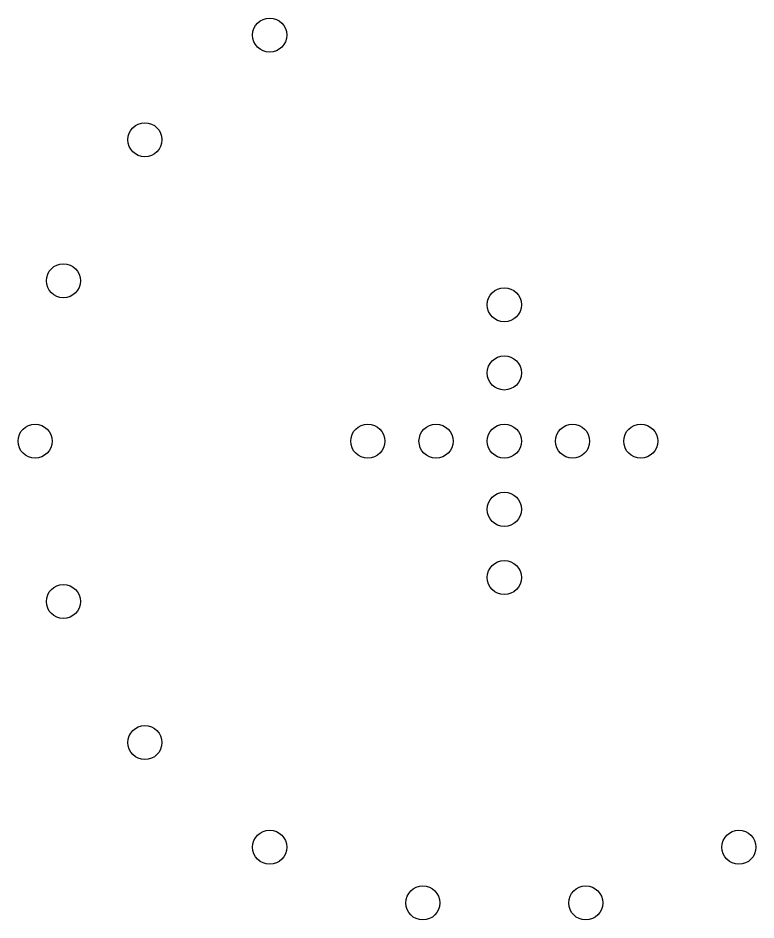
# Model space of a CAD drawing. Header units: millimetres. Extents: x -47.5 to 47.5, y -38.1 to 38.1.
# Drawn here: x -35.1 to -30.78, y -17.56 to -12.27 of the extents above; entities that cross this region are included whole.
import ezdxf

# ---------------------------------------------------------------- set-up
doc = ezdxf.new("R2010")
doc.units = ezdxf.units.MM
doc.header["$MEASUREMENT"] = 0
doc.layers.add('L1', color=7, linetype='Continuous')

msp = doc.modelspace()

# ---------------------------------------------------------------- linework, layer by layer
at = {"layer": 'L1'}
for centre in [(-33.625, -12.3684), (-34.3566, -12.9823), (-34.8342, -13.8094), (-32.25, -13.95), (-32.25, -14.35), (-35, -14.75), (-33.05, -14.75), (-32.65, -14.75), (-32.25, -14.75), (-31.85, -14.75), (-31.45, -14.75), (-32.25, -15.15), (-32.25, -15.55), (-34.8342, -15.6906), (-34.3566, -16.5177), (-33.625, -17.1316), (-30.875, -17.1316), (-32.7275, -17.4582), (-31.7725, -17.4582)]:
    msp.add_circle(centre, 0.1, dxfattribs=at)

doc.saveas('drawing.dxf')
